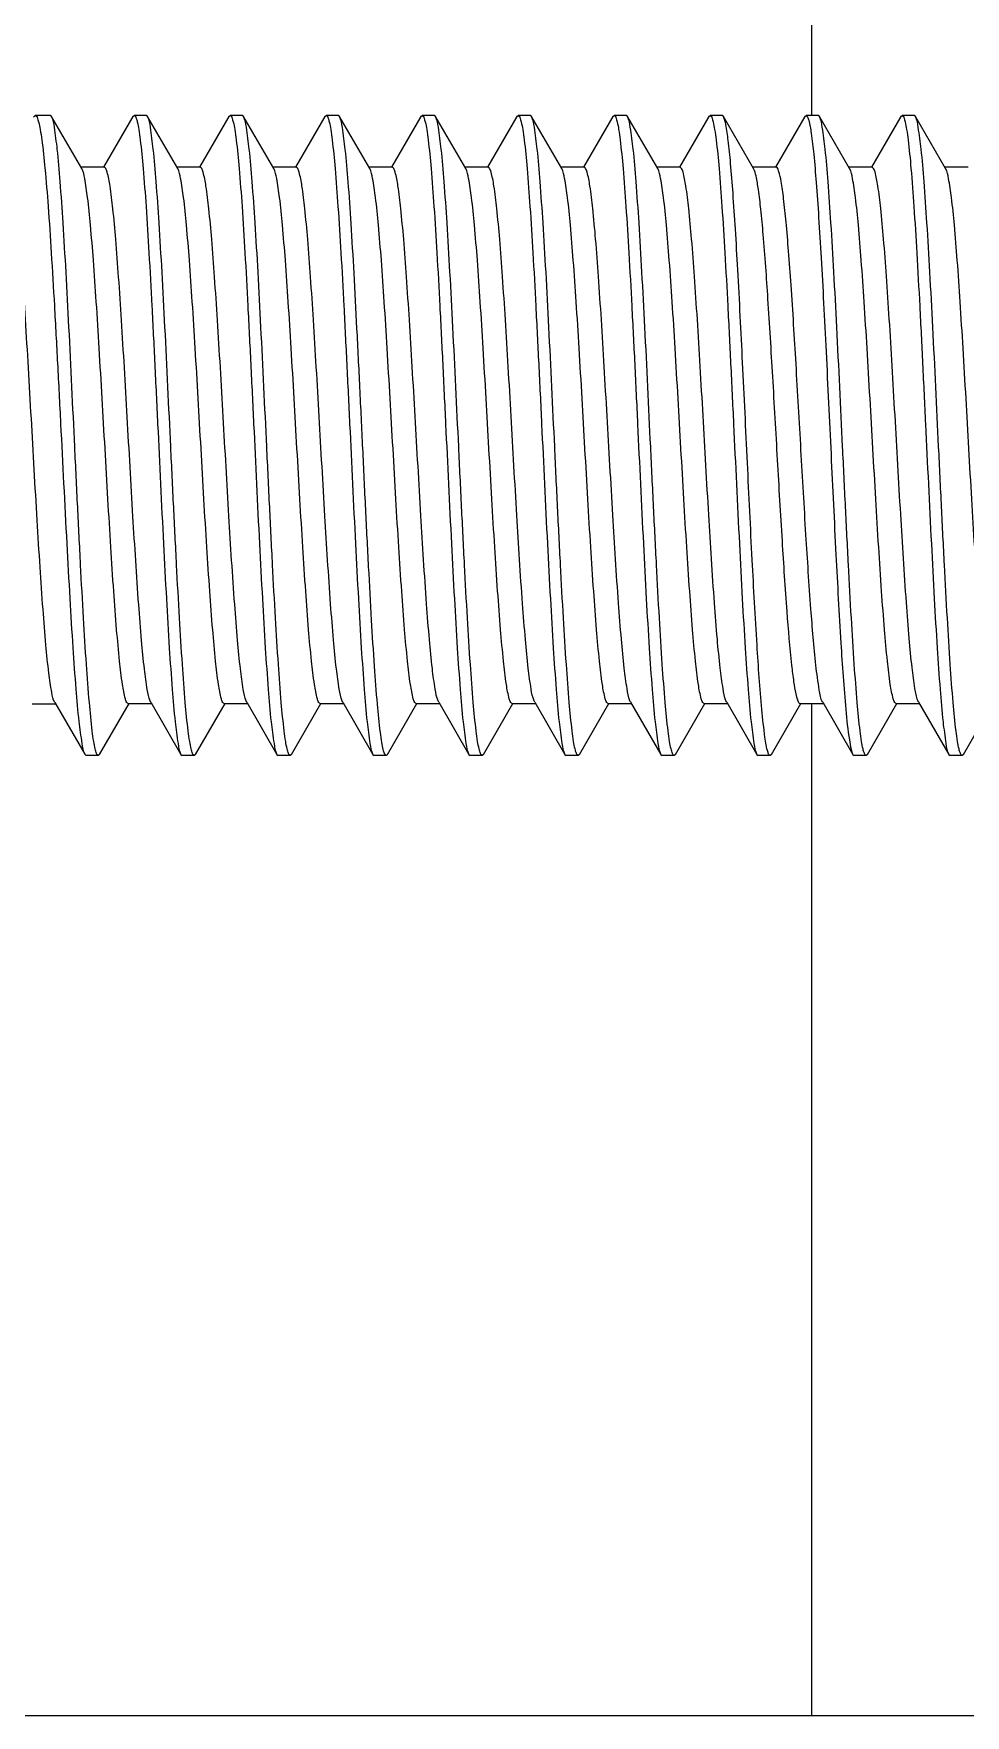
# Model space of a CAD drawing. Extents: x 1031190 to 1725648, y 733081 to 1571294.
# Drawn here: x 1136526.2 to 1136655.8, y 1228058.5 to 1228292.4 of the extents above; entities that cross this region are included whole.
import ezdxf

# ---------------------------------------------------------------- set-up
doc = ezdxf.new("R2010")
doc.units = 0
doc.header["$LTSCALE"] = 1000
doc.header["$MEASUREMENT"] = 0

msp = doc.modelspace()

# ---------------------------------------------------------------- linework, layer by layer
at = {"linetype": 'Continuous'}
for p, q in [((1136634.42, 1228280.99), (1136634.42, 1228414.45)), ((1136526.22, 1228280.8), (1136526.44, 1228280.99)), ((1136528.54, 1228280.99), (1136526.44, 1228280.99)), ((1136528.54, 1228280.99), (1136526.44, 1228280.99)), ((1136526.44, 1228280.99), (1136526.47, 1228280.98)), ((1136528.71, 1228280.84), (1136528.54, 1228280.99)), ((1136532.92, 1228273.6), (1136528.71, 1228280.84)), ((1136540.03, 1228280.84), (1136535.94, 1228273.78)), ((1136540.03, 1228280.84), (1136540.21, 1228280.99)), ((1136541.88, 1228280.99), (1136540.21, 1228280.99)), ((1136541.88, 1228280.99), (1136540.21, 1228280.99)), ((1136540.21, 1228280.99), (1136540.23, 1228280.98)), ((1136542.06, 1228280.84), (1136541.88, 1228280.99)), ((1136546.27, 1228273.6), (1136542.06, 1228280.84)), ((1136553.38, 1228280.84), (1136549.29, 1228273.78)), ((1136553.38, 1228280.84), (1136553.56, 1228280.99)), ((1136555.23, 1228280.99), (1136553.56, 1228280.99)), ((1136555.23, 1228280.99), (1136553.56, 1228280.99)), ((1136553.56, 1228280.99), (1136553.58, 1228280.98)), ((1136555.4, 1228280.84), (1136555.23, 1228280.99)), ((1136559.61, 1228273.6), (1136555.4, 1228280.84)), ((1136566.73, 1228280.84), (1136562.64, 1228273.78)), ((1136566.73, 1228280.84), (1136566.9, 1228280.99)), ((1136568.57, 1228280.99), (1136566.9, 1228280.99)), ((1136568.57, 1228280.99), (1136566.9, 1228280.99)), ((1136566.9, 1228280.99), (1136566.93, 1228280.98)), ((1136568.75, 1228280.84), (1136568.57, 1228280.99)), ((1136572.96, 1228273.6), (1136568.75, 1228280.84)), ((1136580.07, 1228280.84), (1136575.98, 1228273.78)), ((1136580.07, 1228280.84), (1136580.25, 1228280.99)), ((1136581.92, 1228280.99), (1136580.25, 1228280.99)), ((1136581.92, 1228280.99), (1136580.25, 1228280.99)), ((1136580.25, 1228280.99), (1136580.27, 1228280.98)), ((1136582.09, 1228280.84), (1136581.92, 1228280.99)), ((1136586.31, 1228273.6), (1136582.09, 1228280.84)), ((1136593.42, 1228280.84), (1136589.33, 1228273.78)), ((1136593.42, 1228280.84), (1136593.59, 1228280.99)), ((1136595.27, 1228280.99), (1136593.59, 1228280.99)), ((1136595.27, 1228280.99), (1136593.59, 1228280.99)), ((1136593.59, 1228280.99), (1136593.62, 1228280.98)), ((1136595.44, 1228280.84), (1136595.27, 1228280.99)), ((1136599.65, 1228273.6), (1136595.44, 1228280.84)), ((1136606.77, 1228280.84), (1136602.68, 1228273.78)), ((1136606.77, 1228280.84), (1136606.94, 1228280.99)), ((1136608.61, 1228280.99), (1136606.94, 1228280.99)), ((1136608.61, 1228280.99), (1136606.94, 1228280.99)), ((1136606.94, 1228280.99), (1136606.97, 1228280.98)), ((1136608.79, 1228280.84), (1136608.61, 1228280.99)), ((1136613, 1228273.6), (1136608.79, 1228280.84)), ((1136620.11, 1228280.84), (1136616.02, 1228273.78)), ((1136620.11, 1228280.84), (1136620.29, 1228280.99)), ((1136621.96, 1228280.99), (1136620.29, 1228280.99)), ((1136621.96, 1228280.99), (1136620.29, 1228280.99)), ((1136620.29, 1228280.99), (1136620.31, 1228280.98)), ((1136622.13, 1228280.84), (1136621.96, 1228280.99)), ((1136626.34, 1228273.6), (1136622.13, 1228280.84)), ((1136633.46, 1228280.84), (1136629.37, 1228273.78)), ((1136633.46, 1228280.84), (1136633.63, 1228280.99)), ((1136635.3, 1228280.99), (1136633.63, 1228280.99)), ((1136635.3, 1228280.99), (1136633.63, 1228280.99)), ((1136633.63, 1228280.99), (1136633.66, 1228280.98)), ((1136635.48, 1228280.84), (1136635.3, 1228280.99)), ((1136639.69, 1228273.6), (1136635.48, 1228280.84)), ((1136646.8, 1228280.84), (1136642.71, 1228273.78)), ((1136646.8, 1228280.84), (1136646.98, 1228280.99)), ((1136648.65, 1228280.99), (1136646.98, 1228280.99)), ((1136648.65, 1228280.99), (1136646.98, 1228280.99)), ((1136646.98, 1228280.99), (1136647, 1228280.98)), ((1136648.83, 1228280.84), (1136648.65, 1228280.99)), ((1136653.04, 1228273.6), (1136648.83, 1228280.84)), ((1136536.05, 1228273.78), (1136532.82, 1228273.78)), ((1136549.4, 1228273.78), (1136546.16, 1228273.78)), ((1136562.74, 1228273.78), (1136559.51, 1228273.78)), ((1136576.09, 1228273.78), (1136572.85, 1228273.78)), ((1136589.43, 1228273.78), (1136586.2, 1228273.78)), ((1136602.78, 1228273.78), (1136599.55, 1228273.78)), ((1136616.13, 1228273.78), (1136612.89, 1228273.78)), ((1136629.47, 1228273.78), (1136626.24, 1228273.78)), ((1136642.82, 1228273.78), (1136639.59, 1228273.78)), ((1136656.16, 1228273.78), (1136652.93, 1228273.78)), ((1136526.04, 1228199.2), (1136529.27, 1228199.2)), ((1136529.16, 1228199.38), (1136533.34, 1228192.17)), ((1136535.38, 1228192.16), (1136539.49, 1228199.22)), ((1136539.39, 1228199.22), (1136542.62, 1228199.22)), ((1136542.51, 1228199.4), (1136542.43, 1228199.57)), ((1136542.51, 1228199.4), (1136546.71, 1228192.16)), ((1136548.73, 1228192.16), (1136552.84, 1228199.22)), ((1136552.73, 1228199.22), (1136555.96, 1228199.22)), ((1136555.86, 1228199.4), (1136555.77, 1228199.58)), ((1136555.86, 1228199.4), (1136560.05, 1228192.16)), ((1136562.08, 1228192.16), (1136566.18, 1228199.22)), ((1136566.08, 1228199.22), (1136569.31, 1228199.22)), ((1136569.21, 1228199.4), (1136569.12, 1228199.58)), ((1136569.21, 1228199.4), (1136573.4, 1228192.16)), ((1136575.42, 1228192.16), (1136579.53, 1228199.22)), ((1136579.42, 1228199.22), (1136582.66, 1228199.22)), ((1136582.55, 1228199.4), (1136582.46, 1228199.59)), ((1136582.55, 1228199.4), (1136586.75, 1228192.16)), ((1136588.77, 1228192.16), (1136592.87, 1228199.22)), ((1136592.77, 1228199.22), (1136596, 1228199.22)), ((1136595.9, 1228199.4), (1136595.8, 1228199.6)), ((1136595.9, 1228199.4), (1136600.09, 1228192.16)), ((1136602.11, 1228192.16), (1136606.22, 1228199.22)), ((1136606.12, 1228199.22), (1136609.35, 1228199.22)), ((1136609.24, 1228199.4), (1136609.14, 1228199.61)), ((1136609.24, 1228199.4), (1136613.44, 1228192.16)), ((1136615.46, 1228192.16), (1136619.57, 1228199.22)), ((1136619.46, 1228199.22), (1136622.69, 1228199.22)), ((1136622.59, 1228199.4), (1136622.49, 1228199.62)), ((1136622.59, 1228199.4), (1136626.79, 1228192.16)), ((1136628.81, 1228192.16), (1136632.91, 1228199.22)), ((1136632.81, 1228199.22), (1136636.04, 1228199.22)), ((1136634.42, 1228058.55), (1136634.42, 1228199.22)), ((1136635.94, 1228199.4), (1136640.13, 1228192.16)), ((1136642.15, 1228192.16), (1136646.26, 1228199.22)), ((1136646.16, 1228199.22), (1136649.39, 1228199.22)), ((1136649.28, 1228199.4), (1136649.17, 1228199.64)), ((1136649.28, 1228199.4), (1136653.48, 1228192.16)), ((1136655.5, 1228192.16), (1136659.61, 1228199.22)), ((1136533.34, 1228192.17), (1136533.52, 1228192.01)), ((1136535.21, 1228192.01), (1136533.52, 1228192.01)), ((1136535.21, 1228192.01), (1136533.52, 1228192.01)), ((1136535.21, 1228192.01), (1136535.18, 1228192.01)), ((1136535.38, 1228192.16), (1136535.21, 1228192.01)), ((1136546.71, 1228192.16), (1136546.88, 1228192.01)), ((1136548.55, 1228192.01), (1136546.88, 1228192.01)), ((1136548.55, 1228192.01), (1136546.88, 1228192.01)), ((1136548.55, 1228192.01), (1136548.53, 1228192.01)), ((1136548.73, 1228192.16), (1136548.55, 1228192.01)), ((1136560.05, 1228192.16), (1136560.23, 1228192.01)), ((1136561.9, 1228192.01), (1136560.23, 1228192.01)), ((1136561.9, 1228192.01), (1136560.23, 1228192.01)), ((1136561.9, 1228192.01), (1136561.88, 1228192.01)), ((1136562.08, 1228192.16), (1136561.9, 1228192.01)), ((1136573.4, 1228192.16), (1136573.58, 1228192.01)), ((1136575.25, 1228192.01), (1136573.58, 1228192.01)), ((1136575.25, 1228192.01), (1136573.58, 1228192.01)), ((1136575.42, 1228192.16), (1136575.36, 1228192.08)), ((1136586.75, 1228192.16), (1136586.92, 1228192.01)), ((1136588.59, 1228192.01), (1136586.92, 1228192.01)), ((1136588.59, 1228192.01), (1136586.92, 1228192.01)), ((1136588.59, 1228192.01), (1136588.57, 1228192.01)), ((1136588.77, 1228192.16), (1136588.59, 1228192.01)), ((1136600.09, 1228192.16), (1136600.27, 1228192.01)), ((1136601.94, 1228192.01), (1136600.27, 1228192.01)), ((1136601.94, 1228192.01), (1136600.27, 1228192.01)), ((1136601.94, 1228192.01), (1136601.92, 1228192.01)), ((1136602.11, 1228192.16), (1136601.94, 1228192.01)), ((1136613.44, 1228192.16), (1136613.61, 1228192.01)), ((1136615.29, 1228192.01), (1136613.61, 1228192.01)), ((1136615.29, 1228192.01), (1136613.61, 1228192.01)), ((1136615.29, 1228192.01), (1136615.26, 1228192.01)), ((1136615.46, 1228192.16), (1136615.29, 1228192.01)), ((1136626.79, 1228192.16), (1136626.96, 1228192.01)), ((1136628.63, 1228192.01), (1136626.96, 1228192.01)), ((1136628.63, 1228192.01), (1136626.96, 1228192.01)), ((1136628.81, 1228192.16), (1136628.63, 1228192.01)), ((1136640.13, 1228192.16), (1136640.31, 1228192.01)), ((1136641.98, 1228192.01), (1136640.31, 1228192.01)), ((1136641.98, 1228192.01), (1136640.31, 1228192.01)), ((1136641.98, 1228192.01), (1136641.95, 1228192.01)), ((1136642.15, 1228192.16), (1136641.98, 1228192.01)), ((1136653.48, 1228192.16), (1136653.65, 1228192.01)), ((1136655.32, 1228192.01), (1136653.65, 1228192.01)), ((1136655.32, 1228192.01), (1136653.65, 1228192.01)), ((1136655.32, 1228192.01), (1136655.3, 1228192.01)), ((1136655.5, 1228192.16), (1136655.32, 1228192.01)), ((1133320.98, 1228058.55), (1136676.78, 1228058.55))]:
    msp.add_line(p, q, dxfattribs=at)
for points, knots in [([(1136526.47, 1228280.98), (1136526.58, 1228280.96), (1136526.77, 1228280.61), (1136526.95, 1228279.98), (1136527.17, 1228278.91), (1136527.49, 1228276.78), (1136527.86, 1228273.2), (1136528.28, 1228267.97), (1136528.7, 1228261.59), (1136529.13, 1228254.31), (1136529.55, 1228246.38), (1136530.12, 1228235.37), (1136530.66, 1228224.48), (1136531.23, 1228214.1), (1136531.64, 1228207.35), (1136532.05, 1228201.66), (1136532.42, 1228197.19), (1136532.85, 1228194.2), (1136533.08, 1228192.62), (1136533.34, 1228192.17)], [0, 0, 0, 0, 0.003757, 0.011459, 0.023431, 0.039645, 0.084295, 0.143914, 0.216389, 0.299127, 0.389148, 0.483213, 0.6699, 0.755792, 0.832518, 0.897325, 0.947898, 0.982465, 1, 1, 1, 1]), ([(1136535.18, 1228192.01), (1136535.08, 1228192.04), (1136534.91, 1228192.4), (1136534.74, 1228193.02), (1136534.55, 1228194.09), (1136534.26, 1228196.23), (1136533.92, 1228199.8), (1136533.53, 1228205.05), (1136533.13, 1228211.43), (1136532.74, 1228218.72), (1136532.34, 1228226.65), (1136531.81, 1228237.68), (1136531.3, 1228248.57), (1136530.75, 1228258.95), (1136530.36, 1228265.7), (1136529.96, 1228271.39), (1136529.61, 1228275.84), (1136529.19, 1228278.82), (1136528.97, 1228280.39), (1136528.71, 1228280.84)], [0, 0, 0, 0, 0.003606, 0.011247, 0.023193, 0.039402, 0.084085, 0.143775, 0.216346, 0.299193, 0.389328, 0.483499, 0.670339, 0.756262, 0.83298, 0.897737, 0.948216, 0.982646, 1, 1, 1, 1]), ([(1136540.23, 1228280.98), (1136540.34, 1228280.96), (1136540.5, 1228280.6), (1136540.68, 1228279.98), (1136540.87, 1228278.91), (1136541.16, 1228276.77), (1136541.5, 1228273.19), (1136541.89, 1228267.95), (1136542.28, 1228261.57), (1136542.68, 1228254.28), (1136543.07, 1228246.35), (1136543.6, 1228235.33), (1136544.12, 1228224.43), (1136544.66, 1228214.06), (1136545.05, 1228207.3), (1136545.45, 1228201.62), (1136545.81, 1228197.16), (1136546.23, 1228194.19), (1136546.45, 1228192.61), (1136546.71, 1228192.16)], [0, 0, 0, 0, 0.003609, 0.011254, 0.023202, 0.039414, 0.084098, 0.143785, 0.216347, 0.299182, 0.389307, 0.483468, 0.670283, 0.756201, 0.832921, 0.897684, 0.948173, 0.982621, 1, 1, 1, 1]), ([(1136548.53, 1228192.01), (1136548.43, 1228192.04), (1136548.26, 1228192.4), (1136548.09, 1228193.02), (1136547.89, 1228194.09), (1136547.6, 1228196.23), (1136547.26, 1228199.81), (1136546.87, 1228205.05), (1136546.48, 1228211.43), (1136546.09, 1228218.72), (1136545.69, 1228226.65), (1136545.16, 1228237.68), (1136544.65, 1228248.57), (1136544.1, 1228258.95), (1136543.71, 1228265.7), (1136543.31, 1228271.39), (1136542.96, 1228275.84), (1136542.53, 1228278.82), (1136542.32, 1228280.39), (1136542.06, 1228280.84)], [0, 0, 0, 0, 0.003606, 0.011248, 0.023196, 0.039406, 0.08409, 0.14378, 0.216353, 0.299202, 0.389339, 0.483509, 0.670349, 0.756274, 0.832992, 0.897745, 0.94822, 0.982647, 1, 1, 1, 1]), ([(1136553.58, 1228280.98), (1136553.68, 1228280.96), (1136553.85, 1228280.6), (1136554.02, 1228279.98), (1136554.22, 1228278.91), (1136554.51, 1228276.77), (1136554.85, 1228273.19), (1136555.24, 1228267.95), (1136555.63, 1228261.57), (1136556.02, 1228254.28), (1136556.42, 1228246.35), (1136556.95, 1228235.33), (1136557.46, 1228224.43), (1136558.01, 1228214.06), (1136558.4, 1228207.3), (1136558.8, 1228201.62), (1136559.15, 1228197.16), (1136559.58, 1228194.19), (1136559.79, 1228192.61), (1136560.05, 1228192.16)], [0, 0, 0, 0, 0.00361, 0.011255, 0.023203, 0.039413, 0.084095, 0.143779, 0.21634, 0.299177, 0.389304, 0.483466, 0.67028, 0.7562, 0.832922, 0.897683, 0.948172, 0.982621, 1, 1, 1, 1]), ([(1136561.88, 1228192.01), (1136561.77, 1228192.04), (1136561.61, 1228192.4), (1136561.43, 1228193.02), (1136561.24, 1228194.09), (1136560.95, 1228196.23), (1136560.61, 1228199.81), (1136560.22, 1228205.05), (1136559.83, 1228211.43), (1136559.43, 1228218.72), (1136559.04, 1228226.66), (1136558.51, 1228237.68), (1136557.99, 1228248.57), (1136557.45, 1228258.95), (1136557.06, 1228265.7), (1136556.66, 1228271.39), (1136556.3, 1228275.84), (1136555.88, 1228278.82), (1136555.66, 1228280.39), (1136555.4, 1228280.84)], [0, 0, 0, 0, 0.003608, 0.011252, 0.023201, 0.039413, 0.084102, 0.143795, 0.216368, 0.299214, 0.389348, 0.483518, 0.670348, 0.756266, 0.832983, 0.897738, 0.948215, 0.982646, 1, 1, 1, 1]), ([(1136566.93, 1228280.98), (1136567.03, 1228280.96), (1136567.2, 1228280.6), (1136567.37, 1228279.98), (1136567.56, 1228278.9), (1136567.85, 1228276.77), (1136568.2, 1228273.19), (1136568.58, 1228267.95), (1136568.98, 1228261.56), (1136569.37, 1228254.28), (1136569.77, 1228246.34), (1136570.3, 1228235.33), (1136570.81, 1228224.43), (1136571.36, 1228214.06), (1136571.75, 1228207.3), (1136572.15, 1228201.62), (1136572.5, 1228197.16), (1136572.92, 1228194.19), (1136573.14, 1228192.61), (1136573.4, 1228192.16)], [0, 0, 0, 0, 0.003613, 0.011263, 0.023216, 0.039432, 0.084123, 0.143814, 0.216379, 0.299214, 0.389334, 0.48349, 0.670297, 0.756209, 0.832924, 0.897683, 0.948172, 0.982621, 1, 1, 1, 1]), ([(1136575.25, 1228192.01), (1136575.15, 1228192.01), (1136574.96, 1228192.35), (1136574.81, 1228192.93), (1136574.6, 1228193.96), (1136574.32, 1228196.05), (1136573.97, 1228199.59), (1136573.58, 1228204.79), (1136573.19, 1228211.15), (1136572.79, 1228218.44), (1136572.39, 1228226.38), (1136572, 1228234.69), (1136571.6, 1228243.07), (1136571.2, 1228251.21), (1136570.8, 1228258.81), (1136570.41, 1228265.6), (1136570.01, 1228271.33), (1136569.65, 1228275.81), (1136569.23, 1228278.8), (1136569.01, 1228280.39), (1136568.75, 1228280.84)], [0, 0, 0, 0, 0.00322, 0.0104, 0.021911, 0.037724, 0.081755, 0.140992, 0.213311, 0.2961, 0.386351, 0.480779, 0.575948, 0.668406, 0.754791, 0.831959, 0.897113, 0.947909, 0.982553, 1, 1, 1, 1]), ([(1136580.27, 1228280.98), (1136580.38, 1228280.96), (1136580.54, 1228280.6), (1136580.72, 1228279.98), (1136580.91, 1228278.9), (1136581.2, 1228276.77), (1136581.54, 1228273.19), (1136581.93, 1228267.95), (1136582.32, 1228261.57), (1136582.72, 1228254.28), (1136583.11, 1228246.35), (1136583.64, 1228235.33), (1136584.16, 1228224.43), (1136584.7, 1228214.06), (1136585.09, 1228207.3), (1136585.49, 1228201.62), (1136585.85, 1228197.16), (1136586.27, 1228194.19), (1136586.49, 1228192.61), (1136586.75, 1228192.16)], [0, 0, 0, 0, 0.003611, 0.011258, 0.023208, 0.03942, 0.084105, 0.14379, 0.216353, 0.299191, 0.389315, 0.483472, 0.67029, 0.756211, 0.83293, 0.897689, 0.948176, 0.982622, 1, 1, 1, 1]), ([(1136588.57, 1228192.01), (1136588.46, 1228192.04), (1136588.3, 1228192.4), (1136588.13, 1228193.02), (1136587.93, 1228194.09), (1136587.64, 1228196.22), (1136587.3, 1228199.8), (1136586.91, 1228205.05), (1136586.52, 1228211.43), (1136586.12, 1228218.72), (1136585.73, 1228226.65), (1136585.2, 1228237.68), (1136584.68, 1228248.57), (1136584.14, 1228258.95), (1136583.75, 1228265.7), (1136583.35, 1228271.39), (1136583, 1228275.84), (1136582.57, 1228278.82), (1136582.35, 1228280.39), (1136582.09, 1228280.84)], [0, 0, 0, 0, 0.003604, 0.011244, 0.023189, 0.039398, 0.084082, 0.143773, 0.216343, 0.29919, 0.389329, 0.483504, 0.67034, 0.756264, 0.832985, 0.897741, 0.948217, 0.982646, 1, 1, 1, 1]), ([(1136593.62, 1228280.98), (1136593.72, 1228280.96), (1136593.89, 1228280.6), (1136594.06, 1228279.98), (1136594.26, 1228278.9), (1136594.55, 1228276.77), (1136594.89, 1228273.19), (1136595.28, 1228267.95), (1136595.67, 1228261.57), (1136596.06, 1228254.28), (1136596.46, 1228246.35), (1136596.99, 1228235.33), (1136597.5, 1228224.43), (1136598.05, 1228214.06), (1136598.44, 1228207.3), (1136598.84, 1228201.62), (1136599.19, 1228197.16), (1136599.62, 1228194.19), (1136599.83, 1228192.61), (1136600.09, 1228192.16)], [0, 0, 0, 0, 0.003611, 0.011257, 0.023207, 0.039418, 0.084101, 0.143787, 0.21635, 0.299186, 0.389306, 0.483464, 0.670281, 0.756199, 0.832917, 0.89768, 0.948171, 0.982621, 1, 1, 1, 1]), ([(1136601.92, 1228192.01), (1136601.81, 1228192.04), (1136601.64, 1228192.4), (1136601.47, 1228193.02), (1136601.28, 1228194.09), (1136600.99, 1228196.23), (1136600.65, 1228199.8), (1136600.26, 1228205.05), (1136599.87, 1228211.43), (1136599.47, 1228218.72), (1136599.07, 1228226.65), (1136598.55, 1228237.68), (1136598.03, 1228248.57), (1136597.49, 1228258.95), (1136597.1, 1228265.7), (1136596.69, 1228271.39), (1136596.34, 1228275.84), (1136595.92, 1228278.82), (1136595.7, 1228280.39), (1136595.44, 1228280.84)], [0, 0, 0, 0, 0.003605, 0.011246, 0.023191, 0.0394, 0.084084, 0.143776, 0.216347, 0.299194, 0.38933, 0.483503, 0.670342, 0.756264, 0.832983, 0.89774, 0.948218, 0.982647, 1, 1, 1, 1]), ([(1136606.97, 1228280.98), (1136607.07, 1228280.96), (1136607.24, 1228280.6), (1136607.41, 1228279.98), (1136607.6, 1228278.91), (1136607.89, 1228276.77), (1136608.23, 1228273.19), (1136608.62, 1228267.95), (1136609.01, 1228261.57), (1136609.41, 1228254.28), (1136609.81, 1228246.35), (1136610.33, 1228235.33), (1136610.85, 1228224.43), (1136611.39, 1228214.06), (1136611.78, 1228207.3), (1136612.19, 1228201.62), (1136612.54, 1228197.16), (1136612.96, 1228194.19), (1136613.18, 1228192.61), (1136613.44, 1228192.16)], [0, 0, 0, 0, 0.00361, 0.011256, 0.023205, 0.039417, 0.084101, 0.143788, 0.216352, 0.299186, 0.389308, 0.483468, 0.670285, 0.756201, 0.83292, 0.897682, 0.948173, 0.982622, 1, 1, 1, 1]), ([(1136615.26, 1228192.01), (1136615.16, 1228192.04), (1136614.99, 1228192.4), (1136614.82, 1228193.02), (1136614.62, 1228194.09), (1136614.33, 1228196.23), (1136613.99, 1228199.8), (1136613.6, 1228205.05), (1136613.21, 1228211.43), (1136612.82, 1228218.72), (1136612.42, 1228226.65), (1136611.89, 1228237.68), (1136611.38, 1228248.57), (1136610.83, 1228258.95), (1136610.44, 1228265.7), (1136610.04, 1228271.39), (1136609.69, 1228275.84), (1136609.26, 1228278.82), (1136609.05, 1228280.39), (1136608.79, 1228280.84)], [0, 0, 0, 0, 0.003606, 0.011247, 0.023193, 0.039402, 0.084085, 0.143775, 0.216347, 0.299194, 0.389328, 0.483499, 0.670339, 0.756262, 0.83298, 0.897737, 0.948216, 0.982646, 1, 1, 1, 1]), ([(1136620.31, 1228280.98), (1136620.42, 1228280.96), (1136620.58, 1228280.6), (1136620.75, 1228279.98), (1136620.95, 1228278.91), (1136621.24, 1228276.77), (1136621.58, 1228273.19), (1136621.97, 1228267.95), (1136622.36, 1228261.57), (1136622.76, 1228254.28), (1136623.15, 1228246.35), (1136623.68, 1228235.33), (1136624.2, 1228224.43), (1136624.74, 1228214.06), (1136625.13, 1228207.3), (1136625.53, 1228201.62), (1136625.88, 1228197.16), (1136626.31, 1228194.19), (1136626.53, 1228192.61), (1136626.79, 1228192.16)], [0, 0, 0, 0, 0.003609, 0.011254, 0.023202, 0.039413, 0.084098, 0.143785, 0.216347, 0.299181, 0.389307, 0.483468, 0.670283, 0.7562, 0.832921, 0.897683, 0.948173, 0.982621, 1, 1, 1, 1]), ([(1136627.48, 1228198.38), (1136627.21, 1228201.36), (1136626.73, 1228208.3), (1136626.1, 1228219.75), (1136625.47, 1228232.84), (1136624.83, 1228246.29), (1136624.28, 1228257.13), (1136623.83, 1228264.98), (1136623.5, 1228269.91), (1136623.17, 1228274.01), (1136622.87, 1228277.21), (1136622.54, 1228279.36), (1136622.33, 1228280.5), (1136622.13, 1228280.84)], [0, 0, 0, 0, 0.108797, 0.252163, 0.416078, 0.584483, 0.740878, 0.809691, 0.869935, 0.920138, 0.959081, 0.985857, 1, 1, 1, 1]), ([(1136633.66, 1228280.98), (1136633.74, 1228280.96), (1136633.89, 1228280.71), (1136634.13, 1228279.92), (1136634.42, 1228278.14), (1136634.74, 1228275.28), (1136635.07, 1228271.37), (1136635.4, 1228266.57), (1136635.74, 1228260.98), (1136636.08, 1228254.75), (1136636.54, 1228245.65), (1136637.09, 1228233.98), (1136637.74, 1228220.48), (1136638.38, 1228208.64), (1136638.87, 1228201.46), (1136639.16, 1228198.38)], [0, 0, 0, 0, 0.003066, 0.009179, 0.031386, 0.066684, 0.114239, 0.172843, 0.240983, 0.316896, 0.398604, 0.570787, 0.739704, 0.887881, 1, 1, 1, 1]), ([(1136641.95, 1228192.01), (1136641.85, 1228192.04), (1136641.68, 1228192.4), (1136641.51, 1228193.02), (1136641.32, 1228194.09), (1136641.03, 1228196.23), (1136640.69, 1228199.81), (1136640.3, 1228205.05), (1136639.9, 1228211.43), (1136639.51, 1228218.72), (1136639.11, 1228226.66), (1136638.58, 1228237.68), (1136638.07, 1228248.57), (1136637.52, 1228258.95), (1136637.13, 1228265.7), (1136636.73, 1228271.39), (1136636.38, 1228275.84), (1136635.96, 1228278.82), (1136635.74, 1228280.39), (1136635.48, 1228280.84)], [0, 0, 0, 0, 0.003608, 0.011253, 0.023202, 0.039415, 0.084106, 0.143801, 0.216374, 0.299221, 0.389354, 0.483524, 0.670354, 0.756271, 0.832987, 0.89774, 0.948216, 0.982646, 1, 1, 1, 1]), ([(1136647, 1228280.98), (1136647.11, 1228280.96), (1136647.27, 1228280.6), (1136647.45, 1228279.98), (1136647.64, 1228278.9), (1136647.93, 1228276.77), (1136648.27, 1228273.19), (1136648.66, 1228267.95), (1136649.05, 1228261.56), (1136649.45, 1228254.28), (1136649.84, 1228246.35), (1136650.37, 1228235.33), (1136650.89, 1228224.43), (1136651.43, 1228214.06), (1136651.82, 1228207.3), (1136652.22, 1228201.62), (1136652.58, 1228197.16), (1136653, 1228194.19), (1136653.22, 1228192.61), (1136653.48, 1228192.16)], [0, 0, 0, 0, 0.003613, 0.011262, 0.023215, 0.039429, 0.084119, 0.143808, 0.216372, 0.299207, 0.389327, 0.483483, 0.670291, 0.756204, 0.832921, 0.897681, 0.948171, 0.982621, 1, 1, 1, 1]), ([(1136655.3, 1228192.01), (1136655.2, 1228192.04), (1136655.03, 1228192.4), (1136654.86, 1228193.02), (1136654.66, 1228194.09), (1136654.37, 1228196.22), (1136654.03, 1228199.8), (1136653.64, 1228205.05), (1136653.25, 1228211.43), (1136652.86, 1228218.72), (1136652.46, 1228226.65), (1136651.93, 1228237.68), (1136651.42, 1228248.57), (1136650.87, 1228258.95), (1136650.48, 1228265.7), (1136650.08, 1228271.39), (1136649.73, 1228275.84), (1136649.3, 1228278.82), (1136649.09, 1228280.39), (1136648.83, 1228280.84)], [0, 0, 0, 0, 0.003604, 0.011244, 0.023189, 0.039397, 0.084077, 0.143765, 0.216335, 0.299184, 0.389325, 0.4835, 0.670337, 0.756263, 0.832984, 0.89774, 0.948216, 0.982646, 1, 1, 1, 1]), ([(1136529.16, 1228199.38), (1136528.92, 1228199.79), (1136528.67, 1228201.2), (1136528.26, 1228203.84), (1136527.9, 1228207.71), (1136527.5, 1228212.62), (1136527.1, 1228218.41), (1136526.56, 1228227.25), (1136526.04, 1228236.5), (1136525.51, 1228245.81), (1136525.11, 1228252.47), (1136524.72, 1228258.57), (1136524.33, 1228263.88), (1136523.94, 1228268.23), (1136523.58, 1228271.42), (1136523.22, 1228273.4), (1136522.96, 1228274.26), (1136522.77, 1228274.52), (1136522.68, 1228274.52)], [0, 0, 0, 0, 0.019043, 0.055063, 0.107001, 0.173025, 0.250754, 0.337372, 0.524516, 0.618282, 0.707667, 0.789473, 0.860794, 0.919118, 0.962435, 0.989361, 0.996538, 1, 1, 1, 1]), ([(1136539.39, 1228199.22), (1136539.3, 1228199.22), (1136539.1, 1228199.48), (1136538.84, 1228200.34), (1136538.48, 1228202.31), (1136538.12, 1228205.49), (1136537.73, 1228209.82), (1136537.34, 1228215.11), (1136536.94, 1228221.16), (1136536.55, 1228227.77), (1136536.02, 1228236.99), (1136535.5, 1228246.13), (1136534.96, 1228254.86), (1136534.57, 1228260.57), (1136534.17, 1228265.4), (1136533.81, 1228269.21), (1136533.41, 1228271.81), (1136533.16, 1228273.19), (1136532.92, 1228273.6)], [0, 0, 0, 0, 0.003515, 0.010772, 0.037949, 0.081609, 0.140308, 0.211978, 0.294061, 0.383612, 0.477415, 0.664253, 0.750571, 0.827952, 0.893624, 0.945254, 0.981055, 1, 1, 1, 1]), ([(1136542.43, 1228199.57), (1136542.22, 1228200.07), (1136541.95, 1228201.57), (1136541.57, 1228204.37), (1136541.19, 1228208.32), (1136540.64, 1228215.39), (1136540, 1228225.75), (1136539.37, 1228236.74), (1136538.85, 1228245.83), (1136538.46, 1228252.32), (1136538.07, 1228258.26), (1136537.68, 1228263.43), (1136537.3, 1228267.66), (1136536.94, 1228270.77), (1136536.59, 1228272.69), (1136536.33, 1228273.53), (1136536.13, 1228273.78), (1136536.05, 1228273.78)], [0, 0, 0, 0, 0.022063, 0.06049, 0.11412, 0.18113, 0.345581, 0.531057, 0.623641, 0.711784, 0.792398, 0.862665, 0.920141, 0.962854, 0.989435, 0.996539, 1, 1, 1, 1]), ([(1136552.73, 1228199.22), (1136552.64, 1228199.22), (1136552.45, 1228199.48), (1136552.19, 1228200.34), (1136551.83, 1228202.31), (1136551.47, 1228205.49), (1136551.08, 1228209.82), (1136550.69, 1228215.11), (1136550.29, 1228221.16), (1136549.89, 1228227.77), (1136549.37, 1228236.99), (1136548.85, 1228246.13), (1136548.31, 1228254.86), (1136547.92, 1228260.57), (1136547.52, 1228265.4), (1136547.16, 1228269.21), (1136546.75, 1228271.81), (1136546.5, 1228273.19), (1136546.27, 1228273.6)], [0, 0, 0, 0, 0.003515, 0.010772, 0.037949, 0.081609, 0.140308, 0.211978, 0.294061, 0.383612, 0.477415, 0.664253, 0.750571, 0.827952, 0.893624, 0.945254, 0.981055, 1, 1, 1, 1]), ([(1136555.77, 1228199.58), (1136555.56, 1228200.09), (1136555.29, 1228201.59), (1136554.91, 1228204.4), (1136554.54, 1228208.35), (1136553.98, 1228215.43), (1136553.34, 1228225.78), (1136552.72, 1228236.77), (1136552.2, 1228245.86), (1136551.8, 1228252.35), (1136551.41, 1228258.28), (1136551.03, 1228263.44), (1136550.64, 1228267.67), (1136550.28, 1228270.77), (1136549.93, 1228272.69), (1136549.67, 1228273.53), (1136549.48, 1228273.78), (1136549.4, 1228273.78)], [0, 0, 0, 0, 0.022202, 0.060746, 0.114464, 0.181532, 0.346016, 0.531431, 0.623962, 0.712042, 0.792591, 0.862796, 0.920218, 0.962889, 0.989444, 0.996541, 1, 1, 1, 1]), ([(1136566.08, 1228199.22), (1136565.99, 1228199.22), (1136565.8, 1228199.48), (1136565.53, 1228200.34), (1136565.18, 1228202.31), (1136564.81, 1228205.49), (1136564.42, 1228209.82), (1136564.03, 1228215.11), (1136563.64, 1228221.16), (1136563.24, 1228227.77), (1136562.71, 1228236.99), (1136562.2, 1228246.13), (1136561.65, 1228254.86), (1136561.26, 1228260.57), (1136560.87, 1228265.4), (1136560.5, 1228269.21), (1136560.1, 1228271.81), (1136559.85, 1228273.19), (1136559.61, 1228273.6)], [0, 0, 0, 0, 0.003515, 0.010772, 0.037949, 0.081609, 0.140308, 0.211978, 0.294061, 0.383612, 0.477415, 0.664253, 0.750571, 0.827952, 0.893624, 0.945254, 0.981055, 1, 1, 1, 1]), ([(1136569.12, 1228199.58), (1136568.91, 1228200.1), (1136568.64, 1228201.61), (1136568.25, 1228204.43), (1136567.88, 1228208.39), (1136567.33, 1228215.46), (1136566.68, 1228225.82), (1136566.06, 1228236.8), (1136565.54, 1228245.89), (1136565.15, 1228252.37), (1136564.76, 1228258.29), (1136564.37, 1228263.45), (1136563.99, 1228267.68), (1136563.63, 1228270.78), (1136563.28, 1228272.69), (1136563.02, 1228273.53), (1136562.83, 1228273.78), (1136562.74, 1228273.78)], [0, 0, 0, 0, 0.022341, 0.061001, 0.114807, 0.181934, 0.346451, 0.531804, 0.624281, 0.7123, 0.792784, 0.862927, 0.920295, 0.962925, 0.989453, 0.996544, 1, 1, 1, 1]), ([(1136579.42, 1228199.22), (1136579.34, 1228199.22), (1136579.14, 1228199.48), (1136578.88, 1228200.34), (1136578.52, 1228202.31), (1136578.16, 1228205.49), (1136577.77, 1228209.83), (1136577.38, 1228215.11), (1136576.98, 1228221.16), (1136576.59, 1228227.77), (1136576.06, 1228236.99), (1136575.54, 1228246.13), (1136575, 1228254.86), (1136574.61, 1228260.57), (1136574.21, 1228265.4), (1136573.85, 1228269.22), (1136573.44, 1228271.81), (1136573.2, 1228273.19), (1136572.96, 1228273.6)], [0, 0, 0, 0, 0.003517, 0.010775, 0.037956, 0.081619, 0.140319, 0.211991, 0.294074, 0.383625, 0.477427, 0.664262, 0.750578, 0.827956, 0.893627, 0.945255, 0.981055, 1, 1, 1, 1]), ([(1136582.46, 1228199.59), (1136582.25, 1228200.11), (1136581.98, 1228201.63), (1136581.6, 1228204.46), (1136581.22, 1228208.42), (1136580.67, 1228215.5), (1136580.03, 1228225.85), (1136579.41, 1228236.84), (1136578.88, 1228245.92), (1136578.49, 1228252.39), (1136578.1, 1228258.31), (1136577.72, 1228263.46), (1136577.33, 1228267.68), (1136576.98, 1228270.78), (1136576.63, 1228272.69), (1136576.37, 1228273.53), (1136576.17, 1228273.78), (1136576.09, 1228273.78)], [0, 0, 0, 0, 0.02248, 0.061256, 0.11515, 0.182336, 0.346885, 0.532177, 0.624601, 0.712557, 0.792976, 0.863058, 0.920372, 0.96296, 0.989462, 0.996546, 1, 1, 1, 1]), ([(1136592.77, 1228199.22), (1136592.68, 1228199.22), (1136592.49, 1228199.48), (1136592.22, 1228200.34), (1136591.87, 1228202.31), (1136591.51, 1228205.49), (1136591.11, 1228209.82), (1136590.72, 1228215.11), (1136590.33, 1228221.16), (1136589.93, 1228227.77), (1136589.4, 1228236.99), (1136588.89, 1228246.13), (1136588.35, 1228254.86), (1136587.96, 1228260.57), (1136587.56, 1228265.4), (1136587.19, 1228269.21), (1136586.79, 1228271.81), (1136586.54, 1228273.19), (1136586.31, 1228273.6)], [0, 0, 0, 0, 0.003516, 0.010772, 0.037949, 0.081609, 0.140308, 0.211978, 0.294061, 0.383612, 0.477416, 0.664254, 0.750571, 0.827952, 0.893624, 0.945254, 0.981055, 1, 1, 1, 1]), ([(1136595.8, 1228199.6), (1136595.59, 1228200.13), (1136595.32, 1228201.65), (1136594.94, 1228204.48), (1136594.57, 1228208.45), (1136594.01, 1228215.54), (1136593.37, 1228225.89), (1136592.75, 1228236.87), (1136592.23, 1228245.94), (1136591.84, 1228252.41), (1136591.45, 1228258.33), (1136591.07, 1228263.47), (1136590.68, 1228267.69), (1136590.32, 1228270.78), (1136589.97, 1228272.69), (1136589.71, 1228273.53), (1136589.52, 1228273.78), (1136589.43, 1228273.78)], [0, 0, 0, 0, 0.022619, 0.06151, 0.115493, 0.182737, 0.347318, 0.53255, 0.624919, 0.712813, 0.793168, 0.863188, 0.920449, 0.962995, 0.989471, 0.996548, 1, 1, 1, 1]), ([(1136606.12, 1228199.22), (1136606.03, 1228199.22), (1136605.83, 1228199.48), (1136605.57, 1228200.34), (1136605.22, 1228202.31), (1136604.85, 1228205.49), (1136604.46, 1228209.82), (1136604.07, 1228215.11), (1136603.67, 1228221.16), (1136603.28, 1228227.77), (1136602.75, 1228236.99), (1136602.24, 1228246.13), (1136601.69, 1228254.86), (1136601.3, 1228260.57), (1136600.9, 1228265.4), (1136600.54, 1228269.21), (1136600.14, 1228271.81), (1136599.89, 1228273.19), (1136599.65, 1228273.6)], [0, 0, 0, 0, 0.003516, 0.010771, 0.037949, 0.081609, 0.140308, 0.211978, 0.294061, 0.383613, 0.477416, 0.664254, 0.750571, 0.827952, 0.893624, 0.945254, 0.981055, 1, 1, 1, 1]), ([(1136609.14, 1228199.61), (1136608.94, 1228200.14), (1136608.67, 1228201.67), (1136608.28, 1228204.51), (1136607.91, 1228208.49), (1136607.36, 1228215.57), (1136606.72, 1228225.93), (1136606.1, 1228236.9), (1136605.57, 1228245.97), (1136605.18, 1228252.43), (1136604.8, 1228258.34), (1136604.41, 1228263.48), (1136604.03, 1228267.7), (1136603.67, 1228270.79), (1136603.32, 1228272.69), (1136603.06, 1228273.53), (1136602.87, 1228273.78), (1136602.78, 1228273.78)], [0, 0, 0, 0, 0.022758, 0.061765, 0.115835, 0.183137, 0.34775, 0.532922, 0.625237, 0.713069, 0.79336, 0.863318, 0.920525, 0.96303, 0.98948, 0.99655, 1, 1, 1, 1]), ([(1136619.46, 1228199.22), (1136619.38, 1228199.22), (1136619.18, 1228199.48), (1136618.92, 1228200.34), (1136618.56, 1228202.31), (1136618.2, 1228205.49), (1136617.81, 1228209.82), (1136617.42, 1228215.11), (1136617.02, 1228221.16), (1136616.63, 1228227.77), (1136616.1, 1228236.99), (1136615.58, 1228246.13), (1136615.04, 1228254.86), (1136614.65, 1228260.57), (1136614.25, 1228265.4), (1136613.89, 1228269.21), (1136613.48, 1228271.81), (1136613.24, 1228273.19), (1136613, 1228273.6)], [0, 0, 0, 0, 0.003516, 0.010771, 0.037949, 0.081609, 0.140308, 0.211978, 0.294061, 0.383613, 0.477416, 0.664254, 0.750571, 0.827952, 0.893624, 0.945254, 0.981055, 1, 1, 1, 1]), ([(1136622.49, 1228199.62), (1136622.28, 1228200.15), (1136622.01, 1228201.68), (1136621.63, 1228204.54), (1136621.25, 1228208.52), (1136620.7, 1228215.61), (1136620.06, 1228225.96), (1136619.44, 1228236.93), (1136618.92, 1228246), (1136618.53, 1228252.46), (1136618.14, 1228258.36), (1136617.76, 1228263.49), (1136617.37, 1228267.7), (1136617.01, 1228270.79), (1136616.66, 1228272.7), (1136616.4, 1228273.53), (1136616.21, 1228273.78), (1136616.13, 1228273.78)], [0, 0, 0, 0, 0.022896, 0.062019, 0.116177, 0.183537, 0.348182, 0.533293, 0.625555, 0.713325, 0.793551, 0.863448, 0.920602, 0.963066, 0.989489, 0.996553, 1, 1, 1, 1]), ([(1136631.66, 1228204.55), (1136631.38, 1228207.03), (1136630.91, 1228212.8), (1136630.29, 1228222.32), (1136629.66, 1228233.22), (1136629.02, 1228244.43), (1136628.39, 1228254.88), (1136627.85, 1228262.63), (1136627.38, 1228267.69), (1136627.07, 1228270.41), (1136626.75, 1228272.29), (1136626.52, 1228273.29), (1136626.34, 1228273.6)], [0, 0, 0, 0, 0.108102, 0.250375, 0.413121, 0.580603, 0.736627, 0.866121, 0.916895, 0.956659, 0.984511, 1, 1, 1, 1]), ([(1136635, 1228204.55), (1136634.71, 1228207.15), (1136634.22, 1228213.2), (1136633.57, 1228223.17), (1136632.92, 1228234.55), (1136632.26, 1228246.12), (1136631.7, 1228255.35), (1136631.22, 1228261.91), (1136630.89, 1228265.93), (1136630.56, 1228269.12), (1136630.23, 1228271.61), (1136629.95, 1228272.87), (1136629.67, 1228273.78), (1136629.47, 1228273.78)], [0, 0, 0, 0, 0.112686, 0.261594, 0.431242, 0.603931, 0.761639, 0.829631, 0.887941, 0.935059, 0.969794, 0.991369, 1, 1, 1, 1]), ([(1136646.16, 1228199.22), (1136646.07, 1228199.22), (1136645.87, 1228199.48), (1136645.61, 1228200.34), (1136645.25, 1228202.31), (1136644.89, 1228205.49), (1136644.5, 1228209.82), (1136644.11, 1228215.11), (1136643.71, 1228221.16), (1136643.32, 1228227.77), (1136642.79, 1228236.99), (1136642.27, 1228246.13), (1136641.73, 1228254.86), (1136641.34, 1228260.57), (1136640.94, 1228265.4), (1136640.58, 1228269.21), (1136640.18, 1228271.81), (1136639.93, 1228273.19), (1136639.69, 1228273.6)], [0, 0, 0, 0, 0.003516, 0.010771, 0.037949, 0.081609, 0.140308, 0.211978, 0.294061, 0.383613, 0.477416, 0.664254, 0.750571, 0.827952, 0.893624, 0.945254, 0.981055, 1, 1, 1, 1]), ([(1136649.17, 1228199.64), (1136648.97, 1228200.18), (1136648.69, 1228201.72), (1136648.31, 1228204.59), (1136647.94, 1228208.59), (1136647.39, 1228215.69), (1136646.75, 1228226.04), (1136646.13, 1228237), (1136645.61, 1228246.05), (1136645.22, 1228252.5), (1136644.83, 1228258.39), (1136644.45, 1228263.52), (1136644.06, 1228267.72), (1136643.7, 1228270.8), (1136643.36, 1228272.7), (1136643.1, 1228273.53), (1136642.9, 1228273.78), (1136642.82, 1228273.78)], [0, 0, 0, 0, 0.023173, 0.062527, 0.116859, 0.184335, 0.349044, 0.534034, 0.626189, 0.713835, 0.793933, 0.863707, 0.920754, 0.963136, 0.989507, 0.996557, 1, 1, 1, 1]), ([(1136659.5, 1228199.22), (1136659.41, 1228199.22), (1136659.22, 1228199.48), (1136658.96, 1228200.34), (1136658.6, 1228202.31), (1136658.24, 1228205.49), (1136657.85, 1228209.82), (1136657.45, 1228215.11), (1136657.06, 1228221.16), (1136656.66, 1228227.77), (1136656.14, 1228236.99), (1136655.62, 1228246.13), (1136655.08, 1228254.86), (1136654.69, 1228260.57), (1136654.29, 1228265.4), (1136653.93, 1228269.21), (1136653.52, 1228271.81), (1136653.27, 1228273.19), (1136653.04, 1228273.6)], [0, 0, 0, 0, 0.003516, 0.010771, 0.037949, 0.081609, 0.140308, 0.211978, 0.294061, 0.383613, 0.477416, 0.664254, 0.750571, 0.827952, 0.893624, 0.945254, 0.981055, 1, 1, 1, 1]), ([(1136632.81, 1228199.22), (1136632.66, 1228199.22), (1136632.4, 1228199.82), (1136632.19, 1228200.74), (1136631.9, 1228202.47), (1136631.74, 1228203.78), (1136631.66, 1228204.55)], [0, 0, 0, 0, 0.0808, 0.272207, 0.580091, 1, 1, 1, 1]), ([(1136635.94, 1228199.4), (1136635.64, 1228199.91), (1136635.38, 1228201.7), (1136635.12, 1228203.4), (1136635, 1228204.55)], [0, 0, 0, 0, 0.338142, 1, 1, 1, 1]), ([(1136628.34, 1228192.42), (1136628.1, 1228193.1), (1136627.83, 1228195.11), (1136627.6, 1228197.09), (1136627.48, 1228198.38)], [0, 0, 0, 0, 0.358494, 1, 1, 1, 1]), ([(1136639.16, 1228198.38), (1136639.29, 1228196.97), (1136639.46, 1228195.12), (1136639.84, 1228193.06), (1136640.01, 1228192.38), (1136640.13, 1228192.16)], [0, 0, 0, 0, 0.673256, 0.880713, 1, 1, 1, 1]), ([(1136575.36, 1228192.08), (1136575.35, 1228192.06), (1136575.31, 1228192.03), (1136575.27, 1228192.01), (1136575.25, 1228192.01)], [0, 0, 0, 0, 0.558468, 1, 1, 1, 1]), ([(1136628.63, 1228192.01), (1136628.61, 1228192.01), (1136628.44, 1228192.09), (1136628.39, 1228192.28), (1136628.34, 1228192.42)], [0, 0, 0, 0, 0.148189, 1, 1, 1, 1])]:
    msp.add_open_spline(points, degree=3, knots=knots, dxfattribs=at)

doc.saveas('drawing.dxf')
